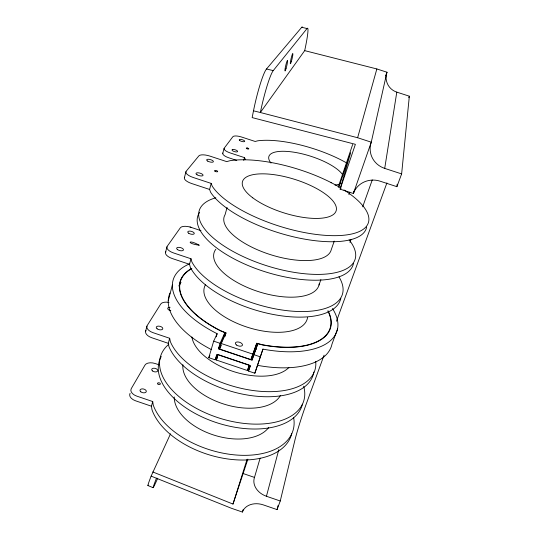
<?xml version="1.0" encoding="UTF-8"?>
<svg xmlns="http://www.w3.org/2000/svg" width="539" height="539" viewBox="0 0 539 539"><rect width="100%" height="100%" fill="white"/><g stroke="black" fill="none" stroke-linecap="round" stroke-linejoin="round"><path stroke-width="0.81" d="M401.629 173.915L409.344 96.191L396.798 92.135A16.231 15.779 -35.1 0 1 386.941 72.206L376.849 68.952L304.69 50.632L260.357 112.51L253.498 110.818L252.151 117.596L355.383 144.324L340.129 189.155L353.382 193.508A21.041 19.768 5.2 0 1 380.096 181.185L396.893 186.683L401.629 173.915L384.711 168.39A21.722 20.832 -5.4 0 1 371.263 142.181L386.941 72.206L385.702 75.817M396.893 186.683L397.162 184.223M331.128 182.862L331.175 182.472M384.711 168.39L396.798 92.135M170.506 433.828L151.129 476.126L231.541 508.317L242.409 512.05A17.268 13.448 17.6 0 1 263.328 504.895L277.059 509.604L280.26 500.994L294.934 440.087A26.977 1.502 -72.1 0 1 305.909 404.957L324.067 355.181M353.975 191.089L353.382 193.508L371.263 142.181L357.626 137.735L260.357 112.51A34.873 3.921 -76.6 0 1 273.246 70.622L307.041 28.547L301.732 27.28L266.509 68.985A34.853 4.177 -76.7 0 0 253.498 110.818M277.059 509.604L278.05 505.528M145.658 331.148L146.925 326.115M165.567 252.306L166.962 246.788M184.419 177.688L185.935 171.685M168.242 300.769L172.359 285.03M280.26 500.994L266.441 496.264L278.825 449.539M291.747 433.679A73.385 43.363 17.4 0 1 224.318 458.44A73.385 43.363 17.4 0 1 152.011 409.835L151.459 406.217L152.712 401.548L136.879 396.165A8.826 5.208 12.9 0 1 131.253 388.653L144.991 365.078A8.415 4.743 13.6 0 1 155.266 363.549L159.173 364.876M313.839 372.011A76.208 40.048 17.4 0 1 246.464 394.871A76.208 40.048 17.4 0 1 168.997 346.732L168.269 343.356L169.67 338.283L153.204 332.731A9.17 4.804 13.7 0 1 147.201 325.543L160.696 304.09A8.732 4.366 14.2 0 1 169.03 302.44M340.843 298.242A79.752 35.365 17.4 0 1 271.083 314.042A79.752 35.365 17.4 0 1 190.348 267.384L189.512 264.299L190.995 258.76L173.72 253.007A9.608 4.238 14.4 0 1 167.225 246.283L180.336 227.795A9.123 3.827 14.8 0 1 190.018 227.013L191.15 227.357M366.641 227.06A83.107 30.406 17.4 0 1 295.904 237.382A83.107 30.406 17.4 0 1 210.581 192.187L209.583 189.445L211.2 183.415L193.164 177.466A10.019 3.632 15 0 1 186.184 171.261L198.844 155.899A9.493 3.268 15.4 0 1 209.92 156.101L226.703 161.619L230.065 160.689A83.377 29.982 17.4 0 1 341.2 188.219M222.755 153.332L224.069 148.468M357.626 137.735L376.849 68.952M227.101 207.475L225.066 214.724A56.036 22.342 17.4 0 0 268.813 254.105A56.036 22.342 17.4 0 0 331.209 249.86L334.234 241.135M243.736 160.427L244.524 157.637L230.119 152.908A7.984 2.641 15.9 0 1 224.224 148.158L232.868 136.711A7.647 2.425 16.1 0 1 241.573 137.021L255.169 141.467L257.757 140.807A66.849 21.863 17.6 0 1 347.17 163.25M340.129 189.155L350.66 152.719L338.842 187.174M266.441 496.264A17.672 14.081 17.2 0 1 254.475 477.413L260.135 458.11M217.412 354.723L215.142 359.823L208.795 357.687L213.68 341.147L217.143 333.715A85.822 40.742 17.4 0 1 189.304 263.982M216.22 336.828L217.143 333.715M242.409 512.05L243.123 509.638M215.142 359.823L216.779 354.352L250.231 365.637L248.479 371.075L254.846 373.224L262.931 349.117A85.822 40.742 17.4 0 0 332.482 308.51M328.136 310.99A78.728 37.346 17.4 0 1 262.331 344.899L257.81 343.714L251.996 360.16L218.43 348.848L220.087 343.303L224.884 332.644L220.619 330.879A78.728 37.346 17.4 0 1 191.628 268.462M216.314 360.032L217.958 354.561L249.186 365.092L247.441 370.536L216.314 360.032L217.594 357.135M327.86 310.956A78.418 37.198 17.4 0 1 262.304 344.717L256.753 343.255L250.945 359.614L219.609 349.056L221.273 343.518L226.009 332.92L220.768 330.751A78.418 37.198 17.4 0 1 191.877 268.59M224.884 332.644L223.247 338.094L218.43 348.848M224.837 336.814L226.009 332.92M152.753 471.942L232.989 504.066L247.886 459.154M232.989 504.066L247.078 459.316M250.945 359.614L256.753 343.255M252.292 357.135L253.027 354.837M251.996 360.16L257.81 343.714M254.846 373.224L262.931 349.117M352.688 144.418L338.229 187.1M348.922 194.613L349.75 192.228M318.994 285.064L320.894 279.6M349.986 242.456L351.111 239.289M362.673 206.828L372.26 179.911M408.798 97.714L409.344 96.191M336.464 321.204L386.908 182.93M248.479 371.075L250.406 365.853M337.529 329.006L331.99 344.091A85.041 41.773 17.4 0 1 257.629 365.348M247.441 370.536L249.362 365.354M251.524 358.799L252.986 354.857M219.609 349.056L221.307 345.243M157.745 478.208L156.364 481.266A28.702 0.761 -67.4 0 1 156.431 478.302L156.499 478.154M208.795 357.687L209.846 355.396M190.995 258.76L191.844 261.826A80.001 35.015 17.4 0 0 288.87 310.862A80.001 35.015 17.4 0 0 338.977 276.878M266.509 68.985L273.246 70.622M255.008 348.686L256.591 349.097M236.762 160.413L228.779 157.792A7.964 2.675 15.9 0 1 222.917 153.015M209.583 189.445L191.608 183.509A9.985 3.685 15 0 1 184.668 177.264M190.018 227.013L200.966 230.652M189.512 264.299L172.291 258.558A9.574 4.278 14.4 0 1 165.83 251.801M221.273 343.518L252.717 354.103M213.68 341.147L220.087 343.303M253.775 354.642L260.202 356.811M168.323 343.33L151.904 337.791A9.143 4.838 13.6 0 1 145.928 330.569M151.459 406.217L135.673 400.841A8.799 5.235 12.8 0 1 130.074 393.308M243.352 473.606L254.475 477.413M147.895 485.538L153.096 487.674M244.524 157.637L245.494 159.672M211.2 183.415L212.211 186.137A83.377 29.982 17.4 0 0 330.852 235.624A83.377 29.982 17.4 0 0 343.983 189.95M169.67 338.283L170.358 341.665A76.437 39.765 17.4 0 0 253.276 390.546A76.437 39.765 17.4 0 0 315.719 361.474M152.712 401.548L153.271 405.153A73.594 43.133 17.4 0 0 235.051 454.916A73.594 43.133 17.4 0 0 293.674 417.786M301.732 27.28A27.853 2.567 -76.8 0 1 302.467 27.091M307.041 28.547A27.866 2.405 -76.7 0 1 304.69 50.632M148.333 485.12A28.702 0.93 -67.3 0 1 151.129 476.126M179.244 286.02A78.175 37.521 17.4 0 1 180.989 282.308M307.574 317.437A53.819 25.488 17.4 0 1 247.596 327.294A53.819 25.488 17.4 0 1 205.393 284.821M319.29 283.527A54.904 23.985 17.4 0 1 257.42 291.296A54.904 23.985 17.4 0 1 215.822 249.287M353.476 263.382A81.396 33 17.4 0 1 262.486 270.915A81.396 33 17.4 0 1 199.585 212.4M349.097 239.862A81.652 32.616 17.4 0 1 319.883 274.385A81.652 32.616 17.4 0 1 218.982 242.516A81.652 32.616 17.4 0 1 215.849 197.773M211.544 349.676A85.041 41.773 17.4 0 1 169.96 293.068M178.948 285.939A78.485 37.669 17.4 0 1 180.706 282.214M288.917 367.45A52.465 27.253 17.4 0 1 234.229 371.795A52.465 27.253 17.4 0 1 191.897 336.99M280.415 395.505A51.474 28.459 17.4 0 1 223.961 404.102A51.474 28.459 17.4 0 1 182.896 364.728M303.666 386.227A74.988 41.53 17.4 0 1 220.04 418.331A74.988 41.53 17.4 0 1 168.768 344.306M302.433 404.196A74.773 41.786 17.4 0 1 215.337 422.253A74.773 41.786 17.4 0 1 161.269 356.468M268.745 427.434A50.518 29.564 17.4 0 1 213.713 435.027A50.518 29.564 17.4 0 1 174.232 396.947M170.809 310.7A3.207 1.61 14.3 0 1 167.737 308.665A3.207 1.61 14.3 0 1 170.088 307.318M340.48 183.671A39.374 12.855 17.6 0 1 334.988 185.12M271.023 163.095A39.374 12.855 17.6 0 1 295.156 152.402A39.374 12.855 17.6 0 1 342.959 175.229M199.113 245.178C186.191 243.581 188.151 238.858 199.113 245.178M232.72 149.505L232.302 149.613A2.917 0.963 16 0 0 234.701 151.675A2.917 0.963 16 0 0 237.403 150.974A2.917 0.963 16 0 0 232.72 149.505M247.138 147.989L246.842 147.969A1.3 0.424 16.2 0 0 246.889 148.717A1.3 0.424 16.2 0 0 248.789 148.879A1.3 0.424 16.2 0 0 247.138 147.989M239.424 140.194L239.296 139.924A2.81 0.896 16.1 0 1 243.008 139.965A2.81 0.896 16.1 0 1 243.864 141.717A2.81 0.896 16.1 0 1 239.424 140.194M291.343 61.534A5.228 0.499 -76.8 0 0 292.812 53.583A5.228 0.499 -76.8 0 0 290.615 60.853A5.228 0.499 -76.8 0 0 291.343 61.534M286.02 68.669A5.417 0.539 -76.8 0 0 287.509 60.462A5.417 0.539 -76.8 0 0 285.212 68.035A5.417 0.539 -76.8 0 0 286.02 68.669M252.751 197.82A49.062 17.605 17.4 0 0 333.331 214.549A49.062 17.605 17.4 0 0 281.917 176.031A49.062 17.605 17.4 0 0 252.751 197.82M207.717 161.1A3.49 1.206 15.4 0 0 213.329 161.821A3.49 1.206 15.4 0 0 209.065 159.322A3.49 1.206 15.4 0 0 207.717 161.1M197.058 174.791A3.658 1.321 15.1 0 0 202.967 175.512A3.658 1.321 15.1 0 0 198.534 172.844A3.658 1.321 15.1 0 0 197.058 174.791M188.738 233.259A3.355 1.415 14.9 0 0 194.181 233.758A3.355 1.415 14.9 0 0 190.146 231.123A3.355 1.415 14.9 0 0 188.738 233.259M177.648 249.692A3.51 1.543 14.6 0 0 183.375 250.163A3.51 1.543 14.6 0 0 179.191 247.354A3.51 1.543 14.6 0 0 177.648 249.692M215.074 171.294A1.624 0.573 15.6 0 0 217.675 171.624A1.624 0.573 15.6 0 0 215.688 170.439A1.624 0.573 15.6 0 0 215.074 171.294M236.554 345.034A3.692 1.92 17.2 0 0 242.422 345.243A3.692 1.92 17.2 0 0 237.793 341.942A3.692 1.92 17.2 0 0 236.554 345.034M152.53 370.947A3.093 1.752 13.7 0 0 157.644 371.054A3.093 1.752 13.7 0 0 154.026 368.225A3.093 1.752 13.7 0 0 152.53 370.947M140.82 391.819A3.227 1.9 13.1 0 0 146.177 391.88A3.227 1.9 13.1 0 0 142.444 388.868A3.227 1.9 13.1 0 0 140.82 391.819M157.145 328.817A3.349 1.752 13.8 0 0 162.67 329.053A3.349 1.752 13.8 0 0 158.735 326.122A3.349 1.752 13.8 0 0 157.145 328.817M157.954 384.051A1.435 0.829 13.9 0 0 160.319 384.091A1.435 0.829 13.9 0 0 158.641 382.757A1.435 0.829 13.9 0 0 157.954 384.051"/></g></svg>
